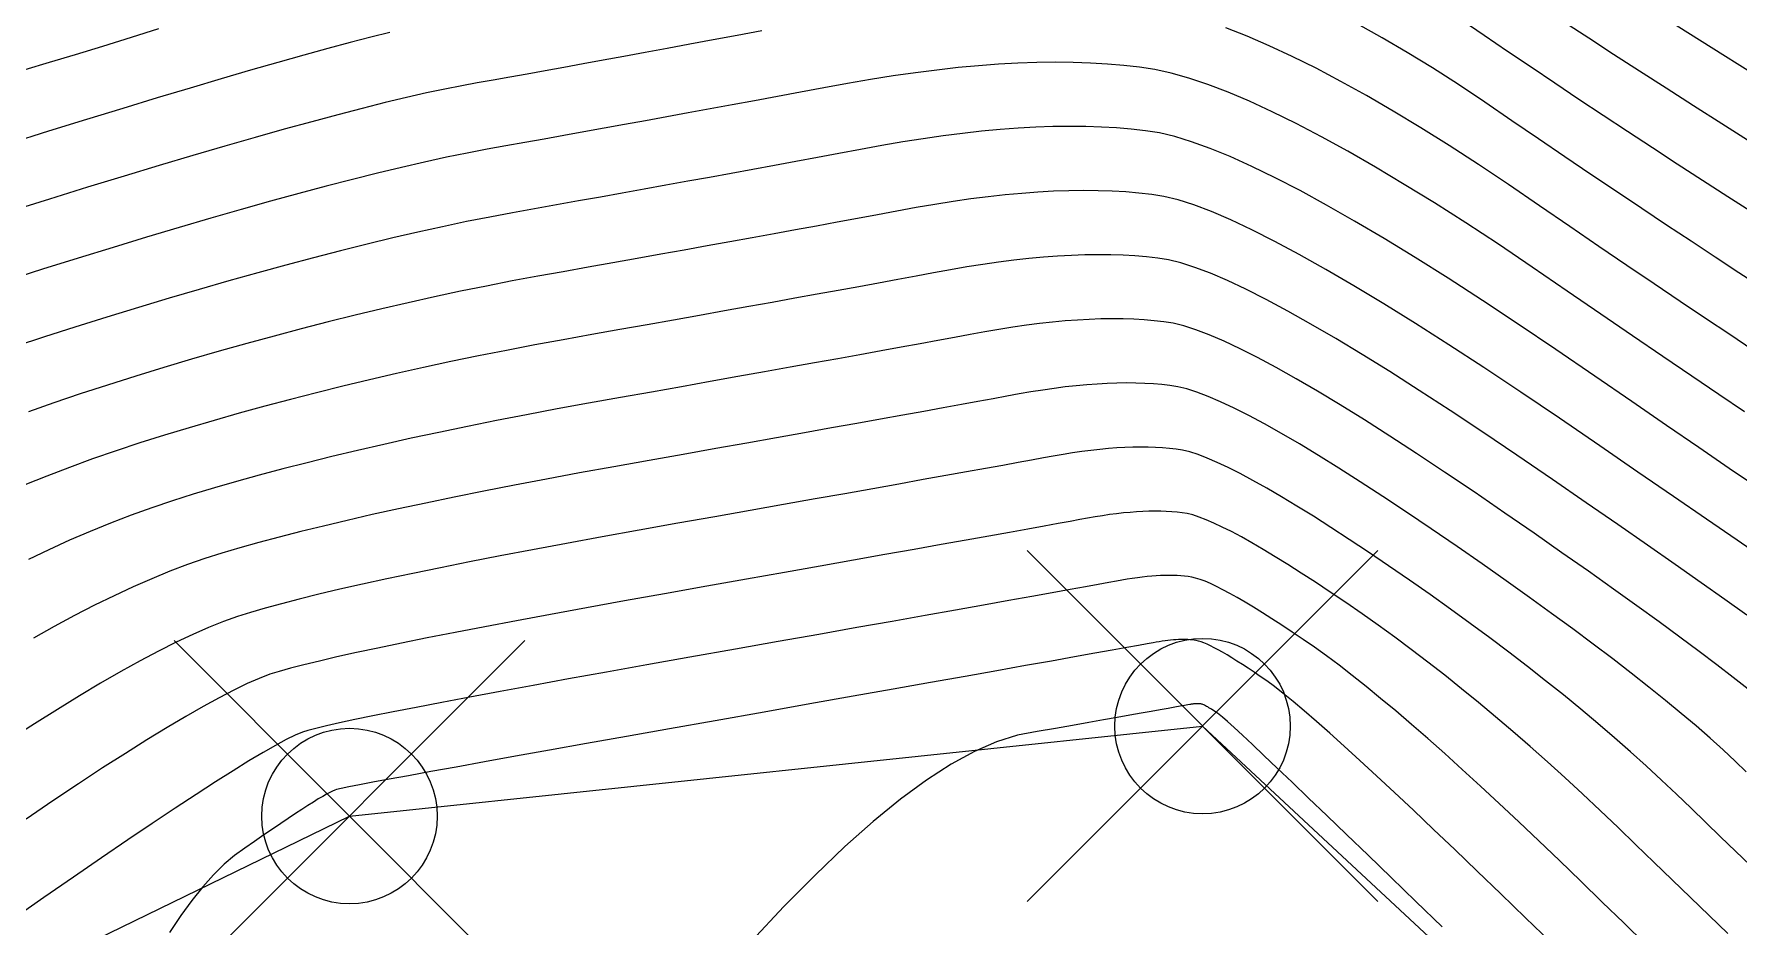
# Model space of a CAD drawing. Extents: x 83 to 1412852, y -76 to 4931706.
# Drawn here: x 1412627.31 to 1412635.09, y 4931581.3 to 4931585.36 of the extents above; entities that cross this region are included whole.
import ezdxf

# ---------------------------------------------------------------- set-up
doc = ezdxf.new("R2010")
doc.units = 0
doc.header["$MEASUREMENT"] = 0
doc.header["$PDMODE"] = 35
doc.header["$PDSIZE"] = 0.8
doc.layers.get('0').update_dxf_attribs({"color": 1, "linetype": 'CONTINUOUS'})
doc.layers.add('Ground topo-Rev01', color=1, linetype='CONTINUOUS')

msp = doc.modelspace()

# ---------------------------------------------------------------- linework, layer by layer
for points in [[(1412635.1922, 4931584.2075), (1412635.0856, 4931584.2767), (1412634.9774, 4931584.3475), (1412634.8675, 4931584.4199), (1412634.7559, 4931584.4937), (1412634.6426, 4931584.5691), (1412634.5276, 4931584.6461), (1412634.411, 4931584.7246), (1412634.2926, 4931584.8046), (1412634.1726, 4931584.8862), (1412634.0509, 4931584.9693), (1412633.9275, 4931585.0539), (1412633.8066, 4931585.134), (1412633.6883, 4931585.2096), (1412633.5725, 4931585.2807), (1412633.4592, 4931585.3472), (1412633.3485, 4931585.4093)], [(1412635.1528, 4931584.5472), (1412635.0358, 4931584.6222), (1412634.9198, 4931584.6969), (1412634.8049, 4931584.7714), (1412634.6911, 4931584.8455), (1412634.5783, 4931584.9195), (1412634.4667, 4931584.9931), (1412634.3562, 4931585.0665), (1412634.2467, 4931585.1397), (1412634.1383, 4931585.2126), (1412634.031, 4931585.2852), (1412633.9248, 4931585.3575), (1412633.8197, 4931585.4296)], [(1412635.1418, 4931584.8705), (1412635.0086, 4931584.9548), (1412634.8793, 4931585.037), (1412634.7539, 4931585.1171), (1412634.6324, 4931585.1952), (1412634.5146, 4931585.2712), (1412634.4008, 4931585.3452), (1412634.2908, 4931585.4171)], [(1412635.1673, 4931585.1718), (1412635.0125, 4931585.269), (1412634.8644, 4931585.3623), (1412634.7229, 4931585.4517)], [(1412628.9344, 4931585.3715), (1412628.848, 4931585.35), (1412628.7538, 4931585.3257), (1412628.6517, 4931585.2984), (1412628.5417, 4931585.2682), (1412628.4238, 4931585.235), (1412628.2981, 4931585.199), (1412628.1644, 4931585.16), (1412628.0229, 4931585.1181), (1412627.8735, 4931585.0732), (1412627.7163, 4931585.0254), (1412627.5512, 4931584.9747), (1412627.3782, 4931584.9211), (1412627.1973, 4931584.8645)], [(1412630.6306, 4931585.3784), (1412630.5182, 4931585.3575), (1412630.4088, 4931585.3372), (1412630.3024, 4931585.3176), (1412630.1991, 4931585.2985), (1412630.0988, 4931585.2801), (1412630.0015, 4931585.2622), (1412629.9072, 4931585.245), (1412629.816, 4931585.2284), (1412629.7277, 4931585.2123), (1412629.6425, 4931585.1969), (1412629.5603, 4931585.1821), (1412629.4812, 4931585.1678), (1412629.405, 4931585.1542), (1412629.3319, 4931585.1412), (1412629.2618, 4931585.1288), (1412629.1848, 4931585.1136), (1412629.1009, 4931585.0957), (1412629.0101, 4931585.075), (1412628.9125, 4931585.0516), (1412628.8079, 4931585.0254), (1412628.6964, 4931584.9965), (1412628.578, 4931584.9648), (1412628.4527, 4931584.9304), (1412628.3205, 4931584.8932), (1412628.1814, 4931584.8533), (1412628.0354, 4931584.8106), (1412627.8825, 4931584.7652), (1412627.7227, 4931584.717), (1412627.556, 4931584.666), (1412627.3824, 4931584.6124), (1412627.2019, 4931584.5559)], [(1412627.8786, 4931585.3873), (1412627.7537, 4931585.3486), (1412627.623, 4931585.3077), (1412627.4988, 4931585.2695), (1412627.3809, 4931585.2339), (1412627.2695, 4931585.2009)], [(1412635.1499, 4931583.9237), (1412635.0439, 4931583.9942), (1412634.9334, 4931584.068), (1412634.8185, 4931584.1452), (1412634.6991, 4931584.2257), (1412634.5752, 4931584.3095), (1412634.4469, 4931584.3967), (1412634.3142, 4931584.4872), (1412634.177, 4931584.581), (1412634.0353, 4931584.6782), (1412633.8977, 4931584.77), (1412633.7642, 4931584.8564), (1412633.6348, 4931584.9375), (1412633.5095, 4931585.0132), (1412633.3883, 4931585.0835), (1412633.2711, 4931585.1485), (1412633.1581, 4931585.2081), (1412633.0491, 4931585.2623), (1412632.9443, 4931585.3112), (1412632.8435, 4931585.3547), (1412632.7468, 4931585.3928)], [(1412635.1109, 4931583.6423), (1412634.9944, 4931583.7212), (1412634.8705, 4931583.8052), (1412634.7395, 4931583.8944), (1412634.6012, 4931583.9887), (1412634.4557, 4931584.0882), (1412634.303, 4931584.1928), (1412634.1431, 4931584.3025), (1412633.9888, 4931584.406), (1412633.8401, 4931584.5033), (1412633.6971, 4931584.5943), (1412633.5598, 4931584.6792), (1412633.4281, 4931584.7578), (1412633.3021, 4931584.8303), (1412633.1817, 4931584.8965), (1412633.0669, 4931584.9565), (1412632.9578, 4931585.0103), (1412632.8544, 4931585.0578), (1412632.7566, 4931585.0992), (1412632.6645, 4931585.1343), (1412632.578, 4931585.1633), (1412632.4972, 4931585.186), (1412632.422, 4931585.2025), (1412632.3524, 4931585.2128), (1412632.2805, 4931585.2211), (1412632.2062, 4931585.2276), (1412632.1294, 4931585.2322), (1412632.0503, 4931585.2349), (1412631.9687, 4931585.2357), (1412631.8848, 4931585.2345), (1412631.7984, 4931585.2315), (1412631.7096, 4931585.2266), (1412631.6184, 4931585.2198), (1412631.5249, 4931585.2111), (1412631.4289, 4931585.2004), (1412631.3305, 4931585.1879), (1412631.2297, 4931585.1735), (1412631.1265, 4931585.1572), (1412631.0209, 4931585.1389), (1412630.9129, 4931585.1188), (1412630.8063, 4931585.099), (1412630.7011, 4931585.0795), (1412630.5973, 4931585.0603), (1412630.495, 4931585.0414), (1412630.3941, 4931585.0229), (1412630.2946, 4931585.0046), (1412630.1965, 4931584.9867), (1412630.0998, 4931584.9691), (1412630.0046, 4931584.9518), (1412629.9107, 4931584.9348), (1412629.8183, 4931584.9181), (1412629.7273, 4931584.9017), (1412629.6377, 4931584.8857), (1412629.5495, 4931584.8699), (1412629.4628, 4931584.8545), (1412629.3774, 4931584.8394), (1412629.2872, 4931584.822), (1412629.1922, 4931584.8024), (1412629.0922, 4931584.7806), (1412628.9874, 4931584.7565), (1412628.8778, 4931584.7301), (1412628.7632, 4931584.7016), (1412628.6438, 4931584.6707), (1412628.5195, 4931584.6376), (1412628.3904, 4931584.6023), (1412628.2564, 4931584.5648), (1412628.1175, 4931584.5249), (1412627.9737, 4931584.4829), (1412627.8251, 4931584.4386), (1412627.6717, 4931584.392), (1412627.5133, 4931584.3432), (1412627.3501, 4931584.2922), (1412627.1953, 4931584.2431)], [(1412635.1702, 4931583.2972), (1412635.042, 4931583.3848), (1412634.9038, 4931583.4793), (1412634.7555, 4931583.5808), (1412634.5973, 4931583.6892), (1412634.4291, 4931583.8045), (1412634.2508, 4931583.9268), (1412634.0798, 4931584.042), (1412633.916, 4931584.1501), (1412633.7594, 4931584.2512), (1412633.6101, 4931584.3452), (1412633.4679, 4931584.4321), (1412633.333, 4931584.512), (1412633.2052, 4931584.5849), (1412633.0847, 4931584.6506), (1412632.9714, 4931584.7093), (1412632.8653, 4931584.761), (1412632.7664, 4931584.8056), (1412632.6748, 4931584.8431), (1412632.5903, 4931584.8736), (1412632.5131, 4931584.897), (1412632.443, 4931584.9133), (1412632.3802, 4931584.9226), (1412632.3152, 4931584.9302), (1412632.2481, 4931584.9361), (1412632.1788, 4931584.9402), (1412632.1073, 4931584.9426), (1412632.0336, 4931584.9433), (1412631.9577, 4931584.9423), (1412631.8797, 4931584.9396), (1412631.7995, 4931584.9351), (1412631.7171, 4931584.929), (1412631.6326, 4931584.9211), (1412631.5459, 4931584.9115), (1412631.457, 4931584.9002), (1412631.366, 4931584.8872), (1412631.2727, 4931584.8724), (1412631.1773, 4931584.8559), (1412631.0797, 4931584.8378), (1412630.982, 4931584.8196), (1412630.884, 4931584.8015), (1412630.7859, 4931584.7833), (1412630.6876, 4931584.7653), (1412630.5891, 4931584.7472), (1412630.4904, 4931584.7291), (1412630.3915, 4931584.7111), (1412630.2924, 4931584.6931), (1412630.1931, 4931584.6752), (1412630.0937, 4931584.6572), (1412629.9941, 4931584.6393), (1412629.8942, 4931584.6214), (1412629.7942, 4931584.6035), (1412629.694, 4931584.5856), (1412629.5936, 4931584.5678), (1412629.4931, 4931584.55), (1412629.3897, 4931584.5304), (1412629.2834, 4931584.5092), (1412629.1743, 4931584.4861), (1412629.0624, 4931584.4614), (1412628.9477, 4931584.4348), (1412628.8301, 4931584.4066), (1412628.7097, 4931584.3766), (1412628.5864, 4931584.3449), (1412628.4603, 4931584.3114), (1412628.3314, 4931584.2762), (1412628.1996, 4931584.2393), (1412628.065, 4931584.2006), (1412627.9276, 4931584.1602), (1412627.7873, 4931584.118), (1412627.6442, 4931584.0741), (1412627.4982, 4931584.0285), (1412627.3586, 4931583.9837), (1412627.2254, 4931583.9399)], [(1412635.2057, 4931582.9688), (1412635.0774, 4931583.0572), (1412634.938, 4931583.1531), (1412634.7873, 4931583.2568), (1412634.6254, 4931583.368), (1412634.4522, 4931583.4869), (1412634.2678, 4931583.6133), (1412634.0914, 4931583.7324), (1412633.9231, 4931583.8442), (1412633.7627, 4931583.9485), (1412633.6104, 4931584.0454), (1412633.4661, 4931584.135), (1412633.3298, 4931584.2171), (1412633.2015, 4931584.2919), (1412633.0813, 4931584.3593), (1412632.9691, 4931584.4193), (1412632.8649, 4931584.4719), (1412632.7687, 4931584.5172), (1412632.6805, 4931584.555), (1412632.6004, 4931584.5855), (1412632.5282, 4931584.6085), (1412632.4641, 4931584.6242), (1412632.408, 4931584.6325), (1412632.35, 4931584.6393), (1412632.29, 4931584.6445), (1412632.2281, 4931584.6482), (1412632.1642, 4931584.6504), (1412632.0984, 4931584.651), (1412632.0307, 4931584.6501), (1412631.961, 4931584.6477), (1412631.8894, 4931584.6437), (1412631.8158, 4931584.6382), (1412631.7404, 4931584.6311), (1412631.6629, 4931584.6226), (1412631.5835, 4931584.6125), (1412631.5022, 4931584.6008), (1412631.419, 4931584.5877), (1412631.3338, 4931584.573), (1412631.2466, 4931584.5567), (1412631.1577, 4931584.5402), (1412631.067, 4931584.5234), (1412630.9744, 4931584.5064), (1412630.8801, 4931584.4891), (1412630.784, 4931584.4715), (1412630.6862, 4931584.4537), (1412630.5865, 4931584.4356), (1412630.485, 4931584.4172), (1412630.3817, 4931584.3986), (1412630.2767, 4931584.3796), (1412630.1698, 4931584.3605), (1412630.0612, 4931584.341), (1412629.9507, 4931584.3213), (1412629.8385, 4931584.3013), (1412629.7245, 4931584.2811), (1412629.6087, 4931584.2606), (1412629.4921, 4931584.2389), (1412629.3746, 4931584.2159), (1412629.2564, 4931584.1917), (1412629.1374, 4931584.1662), (1412629.0176, 4931584.1396), (1412628.8969, 4931584.1116), (1412628.7755, 4931584.0825), (1412628.6532, 4931584.0521), (1412628.5302, 4931584.0205), (1412628.4064, 4931583.9877), (1412628.2817, 4931583.9536), (1412628.1562, 4931583.9183), (1412628.03, 4931583.8818), (1412627.9029, 4931583.844), (1412627.775, 4931583.805), (1412627.6464, 4931583.7647), (1412627.5219, 4931583.7244), (1412627.4018, 4931583.6839), (1412627.2859, 4931583.6432)], [(1412635.1224, 4931582.7155), (1412635.0223, 4931582.7866), (1412634.9134, 4931582.8634), (1412634.7955, 4931582.946), (1412634.6688, 4931583.0344), (1412634.5331, 4931583.1285), (1412634.3886, 4931583.2283), (1412634.2352, 4931583.3339), (1412634.0729, 4931583.4453), (1412633.9176, 4931583.5501), (1412633.7694, 4931583.6484), (1412633.6283, 4931583.7403), (1412633.4942, 4931583.8256), (1412633.3672, 4931583.9044), (1412633.2472, 4931583.9768), (1412633.1343, 4931584.0426), (1412633.0285, 4931584.1019), (1412632.9297, 4931584.1547), (1412632.8379, 4931584.201), (1412632.7533, 4931584.2409), (1412632.6757, 4931584.2742), (1412632.6051, 4931584.301), (1412632.5416, 4931584.3213), (1412632.4852, 4931584.3351), (1412632.4358, 4931584.3424), (1412632.3847, 4931584.3483), (1412632.3319, 4931584.353), (1412632.2774, 4931584.3562), (1412632.2212, 4931584.3581), (1412632.1633, 4931584.3587), (1412632.1037, 4931584.3579), (1412632.0423, 4931584.3557), (1412631.9793, 4931584.3522), (1412631.9145, 4931584.3474), (1412631.8481, 4931584.3412), (1412631.7799, 4931584.3336), (1412631.7101, 4931584.3247), (1412631.6385, 4931584.3145), (1412631.5652, 4931584.3029), (1412631.4902, 4931584.29), (1412631.4135, 4931584.2757), (1412631.3334, 4931584.2608), (1412631.2499, 4931584.2454), (1412631.163, 4931584.2294), (1412631.0727, 4931584.2129), (1412630.979, 4931584.1958), (1412630.8819, 4931584.1782), (1412630.7815, 4931584.16), (1412630.6776, 4931584.1413), (1412630.5703, 4931584.122), (1412630.4596, 4931584.1021), (1412630.3456, 4931584.0817), (1412630.2281, 4931584.0607), (1412630.1073, 4931584.0392), (1412629.983, 4931584.0171), (1412629.8553, 4931583.9944), (1412629.7243, 4931583.9712), (1412629.5945, 4931583.9473), (1412629.4659, 4931583.9226), (1412629.3385, 4931583.8972), (1412629.2124, 4931583.8711), (1412629.0875, 4931583.8443), (1412628.9638, 4931583.8167), (1412628.8413, 4931583.7884), (1412628.7201, 4931583.7594), (1412628.6001, 4931583.7296), (1412628.4813, 4931583.6991), (1412628.3638, 4931583.6679), (1412628.2475, 4931583.636), (1412628.1324, 4931583.6034), (1412628.0185, 4931583.57), (1412627.9059, 4931583.5359), (1412627.7945, 4931583.501), (1412627.6853, 4931583.465), (1412627.5782, 4931583.4278), (1412627.4733, 4931583.3894), (1412627.3706, 4931583.3499), (1412627.2701, 4931583.3091)], [(1412635.1284, 4931582.3781), (1412635.0603, 4931582.4318), (1412634.9855, 4931582.4893), (1412634.9042, 4931582.5507), (1412634.8164, 4931582.616), (1412634.722, 4931582.6851), (1412634.6211, 4931582.7581), (1412634.5136, 4931582.8349), (1412634.3995, 4931582.9156), (1412634.279, 4931583.0002), (1412634.1518, 4931583.0887), (1412634.0181, 4931583.181), (1412633.8779, 4931583.2772), (1412633.7438, 4931583.3678), (1412633.6157, 4931583.4527), (1412633.4938, 4931583.5321), (1412633.378, 4931583.6058), (1412633.2682, 4931583.6739), (1412633.1646, 4931583.7364), (1412633.067, 4931583.7933), (1412632.9756, 4931583.8445), (1412632.8903, 4931583.8901), (1412632.811, 4931583.9302), (1412632.7379, 4931583.9645), (1412632.6708, 4931583.9933), (1412632.6099, 4931584.0165), (1412632.555, 4931584.034), (1412632.5062, 4931584.046), (1412632.4636, 4931584.0523), (1412632.4194, 4931584.0574), (1412632.3738, 4931584.0614), (1412632.3267, 4931584.0642), (1412632.2782, 4931584.0658), (1412632.2282, 4931584.0663), (1412632.1766, 4931584.0656), (1412632.1237, 4931584.0638), (1412632.0692, 4931584.0608), (1412632.0133, 4931584.0566), (1412631.9558, 4931584.0512), (1412631.8969, 4931584.0447), (1412631.8366, 4931584.037), (1412631.7747, 4931584.0282), (1412631.7114, 4931584.0182), (1412631.6466, 4931584.007), (1412631.5804, 4931583.9946), (1412631.5091, 4931583.9814), (1412631.4328, 4931583.9674), (1412631.3516, 4931583.9525), (1412631.2653, 4931583.9368), (1412631.174, 4931583.9202), (1412631.0777, 4931583.9027), (1412630.9765, 4931583.8845), (1412630.8702, 4931583.8653), (1412630.7589, 4931583.8454), (1412630.6426, 4931583.8245), (1412630.5213, 4931583.8029), (1412630.3951, 4931583.7803), (1412630.2638, 4931583.757), (1412630.1275, 4931583.7328), (1412629.9862, 4931583.7077), (1412629.8399, 4931583.6818), (1412629.6969, 4931583.6557), (1412629.5571, 4931583.6293), (1412629.4206, 4931583.6028), (1412629.2874, 4931583.576), (1412629.1574, 4931583.549), (1412629.0306, 4931583.5217), (1412628.9072, 4931583.4943), (1412628.787, 4931583.4666), (1412628.67, 4931583.4387), (1412628.5563, 4931583.4106), (1412628.4459, 4931583.3823), (1412628.3387, 4931583.3537), (1412628.2348, 4931583.3249), (1412628.1342, 4931583.2959), (1412628.0368, 4931583.2667), (1412627.9426, 4931583.2373), (1412627.8486, 4931583.2056), (1412627.7546, 4931583.1718), (1412627.6608, 4931583.1356), (1412627.567, 4931583.0973), (1412627.4733, 4931583.0568), (1412627.3797, 4931583.014), (1412627.2861, 4931582.969)], [(1412635.1195, 4931582.0016), (1412635.0686, 4931582.0509), (1412635.0136, 4931582.1021), (1412634.9543, 4931582.1554), (1412634.8908, 4931582.2106), (1412634.8232, 4931582.2678), (1412634.7513, 4931582.327), (1412634.6752, 4931582.3881), (1412634.5949, 4931582.4513), (1412634.5104, 4931582.5164), (1412634.4217, 4931582.5836), (1412634.3288, 4931582.6527), (1412634.2316, 4931582.7238), (1412634.1303, 4931582.7969), (1412634.0248, 4931582.872), (1412633.9151, 4931582.949), (1412633.8011, 4931583.0281), (1412633.683, 4931583.1091), (1412633.57, 4931583.1855), (1412633.4621, 4931583.257), (1412633.3594, 4931583.3239), (1412633.2618, 4931583.386), (1412633.1693, 4931583.4434), (1412633.082, 4931583.496), (1412632.9998, 4931583.5439), (1412632.9228, 4931583.5871), (1412632.8508, 4931583.6255), (1412632.7841, 4931583.6593), (1412632.7224, 4931583.6882), (1412632.666, 4931583.7125), (1412632.6146, 4931583.732), (1412632.5684, 4931583.7468), (1412632.5273, 4931583.7568), (1412632.4914, 4931583.7622), (1412632.4542, 4931583.7665), (1412632.4158, 4931583.7698), (1412632.3761, 4931583.7722), (1412632.3352, 4931583.7736), (1412632.293, 4931583.774), (1412632.2496, 4931583.7734), (1412632.205, 4931583.7719), (1412632.1591, 4931583.7693), (1412632.112, 4931583.7658), (1412632.0636, 4931583.7613), (1412632.014, 4931583.7558), (1412631.9631, 4931583.7493), (1412631.911, 4931583.7418), (1412631.8577, 4931583.7334), (1412631.8031, 4931583.724), (1412631.7472, 4931583.7136), (1412631.6848, 4931583.702), (1412631.6158, 4931583.6894), (1412631.5401, 4931583.6755), (1412631.4578, 4931583.6606), (1412631.369, 4931583.6445), (1412631.2735, 4931583.6273), (1412631.1714, 4931583.6089), (1412631.0628, 4931583.5894), (1412630.9475, 4931583.5688), (1412630.8256, 4931583.547), (1412630.6971, 4931583.5241), (1412630.562, 4931583.5), (1412630.4203, 4931583.4748), (1412630.272, 4931583.4485), (1412630.1171, 4931583.421), (1412629.9555, 4931583.3924), (1412629.7993, 4931583.3641), (1412629.6484, 4931583.3361), (1412629.5027, 4931583.3083), (1412629.3623, 4931583.2808), (1412629.2273, 4931583.2537), (1412629.0975, 4931583.2268), (1412628.973, 4931583.2002), (1412628.8538, 4931583.1739), (1412628.7399, 4931583.1478), (1412628.6313, 4931583.1221), (1412628.528, 4931583.0966), (1412628.43, 4931583.0714), (1412628.3372, 4931583.0465), (1412628.2498, 4931583.0219), (1412628.1676, 4931582.9976), (1412628.0908, 4931582.9736), (1412628.0119, 4931582.9463), (1412627.9311, 4931582.9157), (1412627.8482, 4931582.8819), (1412627.7633, 4931582.8447), (1412627.6765, 4931582.8044), (1412627.5876, 4931582.7607), (1412627.4967, 4931582.7138), (1412627.4039, 4931582.6636), (1412627.309, 4931582.6102)], [(1412635.1383, 4931581.5741), (1412635.0699, 4931581.6401), (1412635.002, 4931581.7057), (1412634.9346, 4931581.7708), (1412634.8678, 4931581.8355), (1412634.8015, 4931581.8997), (1412634.7334, 4931581.9639), (1412634.6634, 4931582.0283), (1412634.5916, 4931582.0928), (1412634.5179, 4931582.1574), (1412634.4423, 4931582.2221), (1412634.3649, 4931582.287), (1412634.2855, 4931582.3519), (1412634.2044, 4931582.4169), (1412634.1214, 4931582.4821), (1412634.0365, 4931582.5473), (1412633.9497, 4931582.6127), (1412633.8611, 4931582.6781), (1412633.7706, 4931582.7437), (1412633.6783, 4931582.8094), (1412633.5841, 4931582.8752), (1412633.488, 4931582.9411), (1412633.3961, 4931583.0031), (1412633.3084, 4931583.0613), (1412633.2249, 4931583.1157), (1412633.1455, 4931583.1662), (1412633.0704, 4931583.2128), (1412632.9994, 4931583.2556), (1412632.9325, 4931583.2946), (1412632.8699, 4931583.3297), (1412632.8114, 4931583.361), (1412632.7571, 4931583.3884), (1412632.707, 4931583.4119), (1412632.6611, 4931583.4316), (1412632.6193, 4931583.4475), (1412632.5818, 4931583.4595), (1412632.5484, 4931583.4677), (1412632.5191, 4931583.472), (1412632.4889, 4931583.4756), (1412632.4577, 4931583.4783), (1412632.4254, 4931583.4802), (1412632.3921, 4931583.4813), (1412632.3579, 4931583.4817), (1412632.3226, 4931583.4812), (1412632.2863, 4931583.4799), (1412632.249, 4931583.4778), (1412632.2107, 4931583.475), (1412632.1713, 4931583.4713), (1412632.131, 4931583.4668), (1412632.0896, 4931583.4616), (1412632.0473, 4931583.4555), (1412632.0039, 4931583.4487), (1412631.9595, 4931583.441), (1412631.9141, 4931583.4325), (1412631.8605, 4931583.4227), (1412631.7987, 4931583.4113), (1412631.7287, 4931583.3986), (1412631.6504, 4931583.3844), (1412631.564, 4931583.3688), (1412631.4693, 4931583.3518), (1412631.3664, 4931583.3333), (1412631.2554, 4931583.3135), (1412631.1361, 4931583.2922), (1412631.0086, 4931583.2694), (1412630.8729, 4931583.2453), (1412630.7289, 4931583.2197), (1412630.5768, 4931583.1926), (1412630.4165, 4931583.1642), (1412630.2479, 4931583.1343), (1412630.0711, 4931583.103), (1412629.9017, 4931583.0725), (1412629.7396, 4931583.0428), (1412629.5848, 4931583.0139), (1412629.4373, 4931582.9857), (1412629.2972, 4931582.9584), (1412629.1644, 4931582.9318), (1412629.0389, 4931582.9061), (1412628.9207, 4931582.8811), (1412628.8098, 4931582.8569), (1412628.7063, 4931582.8335), (1412628.6101, 4931582.8109), (1412628.5212, 4931582.7891), (1412628.4397, 4931582.7681), (1412628.3654, 4931582.7479), (1412628.2985, 4931582.7285), (1412628.2389, 4931582.7098), (1412628.1752, 4931582.6869), (1412628.1075, 4931582.6596), (1412628.0356, 4931582.6281), (1412627.9597, 4931582.5922), (1412627.8796, 4931582.552), (1412627.7955, 4931582.5075), (1412627.7073, 4931582.4587), (1412627.615, 4931582.4055), (1412627.5186, 4931582.3481), (1412627.4181, 4931582.2863), (1412627.3136, 4931582.2203), (1412627.2049, 4931582.1499)], [(1412635.0346, 4931581.2651), (1412634.9496, 4931581.3471), (1412634.8652, 4931581.4285), (1412634.7815, 4931581.5094), (1412634.6985, 4931581.5896), (1412634.6161, 4931581.6693), (1412634.5345, 4931581.7484), (1412634.4533, 4931581.8257), (1412634.3726, 4931581.9013), (1412634.2923, 4931581.9751), (1412634.2126, 4931582.0471), (1412634.1333, 4931582.1173), (1412634.0545, 4931582.1858), (1412633.9762, 4931582.2525), (1412633.8984, 4931582.3174), (1412633.821, 4931582.3806), (1412633.7442, 4931582.442), (1412633.6678, 4931582.5016), (1412633.5919, 4931582.5594), (1412633.5165, 4931582.6155), (1412633.4415, 4931582.6698), (1412633.3671, 4931582.7223), (1412633.2931, 4931582.773), (1412633.2223, 4931582.8208), (1412633.1548, 4931582.8656), (1412633.0904, 4931582.9075), (1412633.0293, 4931582.9464), (1412632.9714, 4931582.9823), (1412632.9168, 4931583.0153), (1412632.8653, 4931583.0453), (1412632.817, 4931583.0723), (1412632.772, 4931583.0964), (1412632.7302, 4931583.1175), (1412632.6916, 4931583.1356), (1412632.6563, 4931583.1508), (1412632.6241, 4931583.163), (1412632.5952, 4931583.1723), (1412632.5694, 4931583.1786), (1412632.5469, 4931583.1819), (1412632.5236, 4931583.1846), (1412632.4996, 4931583.1867), (1412632.4747, 4931583.1882), (1412632.4491, 4931583.1891), (1412632.4227, 4931583.1893), (1412632.3956, 4931583.189), (1412632.3676, 4931583.188), (1412632.3389, 4931583.1864), (1412632.3094, 4931583.1842), (1412632.2791, 4931583.1814), (1412632.248, 4931583.1779), (1412632.2161, 4931583.1739), (1412632.1835, 4931583.1692), (1412632.1501, 4931583.1639), (1412632.1159, 4931583.158), (1412632.081, 4931583.1515), (1412632.0362, 4931583.1433), (1412631.9816, 4931583.1333), (1412631.9172, 4931583.1216), (1412631.843, 4931583.1083), (1412631.759, 4931583.0932), (1412631.6651, 4931583.0763), (1412631.5614, 4931583.0578), (1412631.448, 4931583.0375), (1412631.3247, 4931583.0156), (1412631.1915, 4931582.9919), (1412631.0486, 4931582.9664), (1412630.8959, 4931582.9393), (1412630.7333, 4931582.9105), (1412630.5609, 4931582.8799), (1412630.3788, 4931582.8476), (1412630.1868, 4931582.8136), (1412630.0041, 4931582.7809), (1412629.8308, 4931582.7495), (1412629.6669, 4931582.7194), (1412629.5123, 4931582.6906), (1412629.3671, 4931582.6631), (1412629.2312, 4931582.6369), (1412629.1047, 4931582.612), (1412628.9875, 4931582.5883), (1412628.8797, 4931582.566), (1412628.7813, 4931582.545), (1412628.6922, 4931582.5253), (1412628.6125, 4931582.5068), (1412628.5421, 4931582.4897), (1412628.481, 4931582.4739), (1412628.4294, 4931582.4594), (1412628.3871, 4931582.4461), (1412628.3386, 4931582.4275), (1412628.2839, 4931582.4036), (1412628.223, 4931582.3743), (1412628.156, 4931582.3396), (1412628.0828, 4931582.2996), (1412628.0035, 4931582.2542), (1412627.9179, 4931582.2035), (1412627.8262, 4931582.1474), (1412627.7283, 4931582.086), (1412627.6242, 4931582.0192), (1412627.5139, 4931581.947), (1412627.3975, 4931581.8695), (1412627.2749, 4931581.7867)], [(1412634.6605, 4931581.2169), (1412634.561, 4931581.313), (1412634.4624, 4931581.4084), (1412634.3645, 4931581.5031), (1412634.2674, 4931581.5972), (1412634.1731, 4931581.6875), (1412634.0817, 4931581.7743), (1412633.9931, 4931581.8573), (1412633.9073, 4931581.9368), (1412633.8243, 4931582.0125), (1412633.7442, 4931582.0846), (1412633.6669, 4931582.1531), (1412633.5924, 4931582.2179), (1412633.5207, 4931582.2791), (1412633.4519, 4931582.3366), (1412633.3859, 4931582.3904), (1412633.3227, 4931582.4406), (1412633.2623, 4931582.4872), (1412633.2047, 4931582.5301), (1412633.15, 4931582.5694), (1412633.0981, 4931582.605), (1412633.0485, 4931582.6385), (1412633.0011, 4931582.6699), (1412632.956, 4931582.6993), (1412632.9131, 4931582.7266), (1412632.8725, 4931582.7518), (1412632.8341, 4931582.7749), (1412632.798, 4931582.7959), (1412632.7642, 4931582.8149), (1412632.7326, 4931582.8318), (1412632.7033, 4931582.8466), (1412632.6762, 4931582.8593), (1412632.6514, 4931582.87), (1412632.6288, 4931582.8785), (1412632.6085, 4931582.885), (1412632.5905, 4931582.8895), (1412632.5747, 4931582.8918), (1412632.5584, 4931582.8937), (1412632.5415, 4931582.8952), (1412632.5241, 4931582.8962), (1412632.5061, 4931582.8968), (1412632.4876, 4931582.897), (1412632.4685, 4931582.8967), (1412632.4489, 4931582.896), (1412632.4288, 4931582.8949), (1412632.4081, 4931582.8934), (1412632.3868, 4931582.8914), (1412632.365, 4931582.889), (1412632.3427, 4931582.8861), (1412632.3198, 4931582.8829), (1412632.2964, 4931582.8792), (1412632.2724, 4931582.875), (1412632.2479, 4931582.8705), (1412632.2119, 4931582.8639), (1412632.1645, 4931582.8553), (1412632.1058, 4931582.8447), (1412632.0356, 4931582.8321), (1412631.9539, 4931582.8175), (1412631.8609, 4931582.8009), (1412631.7564, 4931582.7822), (1412631.6405, 4931582.7616), (1412631.5132, 4931582.739), (1412631.3745, 4931582.7143), (1412631.2244, 4931582.6876), (1412631.0628, 4931582.659), (1412630.8898, 4931582.6283), (1412630.7054, 4931582.5956), (1412630.5096, 4931582.5609), (1412630.3024, 4931582.5242), (1412630.1065, 4931582.4893), (1412629.9221, 4931582.4562), (1412629.749, 4931582.4249), (1412629.5873, 4931582.3955), (1412629.437, 4931582.3678), (1412629.2981, 4931582.3419), (1412629.1705, 4931582.3178), (1412629.0544, 4931582.2956), (1412628.9496, 4931582.2751), (1412628.8563, 4931582.2565), (1412628.7743, 4931582.2396), (1412628.7037, 4931582.2246), (1412628.6445, 4931582.2113), (1412628.5967, 4931582.1999), (1412628.5602, 4931582.1902), (1412628.5352, 4931582.1824), (1412628.5023, 4931582.1684), (1412628.4614, 4931582.1483), (1412628.4127, 4931582.1221), (1412628.3561, 4931582.0897), (1412628.2917, 4931582.0512), (1412628.2193, 4931582.0065), (1412628.139, 4931581.9557), (1412628.0509, 4931581.8988), (1412627.9548, 4931581.8358), (1412627.8509, 4931581.7666), (1412627.7391, 4931581.6912), (1412627.6194, 4931581.6097), (1412627.4918, 4931581.5221), (1412627.3563, 4931581.4284), (1412627.213, 4931581.3285)], [(1412634.2262, 4931581.2272), (1412634.1128, 4931581.337), (1412634.0003, 4931581.4459), (1412633.893, 4931581.5493), (1412633.7908, 4931581.6472), (1412633.6938, 4931581.7396), (1412633.602, 4931581.8264), (1412633.5153, 4931581.9077), (1412633.4339, 4931581.9835), (1412633.3575, 4931582.0537), (1412633.2864, 4931582.1184), (1412633.2204, 4931582.1776), (1412633.1596, 4931582.2312), (1412633.1039, 4931582.2793), (1412633.0534, 4931582.3219), (1412633.0081, 4931582.3589), (1412632.968, 4931582.3905), (1412632.933, 4931582.4164), (1412632.9032, 4931582.4369), (1412632.8747, 4931582.4561), (1412632.8474, 4931582.4742), (1412632.8215, 4931582.4911), (1412632.7969, 4931582.5067), (1412632.7736, 4931582.5212), (1412632.7515, 4931582.5345), (1412632.7308, 4931582.5466), (1412632.7113, 4931582.5575), (1412632.6932, 4931582.5672), (1412632.6764, 4931582.5757), (1412632.6608, 4931582.583), (1412632.6465, 4931582.5891), (1412632.6336, 4931582.5941), (1412632.6219, 4931582.5978), (1412632.6116, 4931582.6003), (1412632.6025, 4931582.6017), (1412632.5931, 4931582.6028), (1412632.5834, 4931582.6036), (1412632.5734, 4931582.6042), (1412632.5631, 4931582.6046), (1412632.5524, 4931582.6047), (1412632.5415, 4931582.6045), (1412632.5302, 4931582.6041), (1412632.5186, 4931582.6035), (1412632.5068, 4931582.6026), (1412632.4945, 4931582.6014), (1412632.482, 4931582.6001), (1412632.4692, 4931582.5984), (1412632.456, 4931582.5965), (1412632.4426, 4931582.5944), (1412632.4288, 4931582.592), (1412632.4147, 4931582.5894), (1412632.3876, 4931582.5845), (1412632.3475, 4931582.5773), (1412632.2943, 4931582.5677), (1412632.2281, 4931582.5559), (1412632.1489, 4931582.5418), (1412632.0567, 4931582.5254), (1412631.9514, 4931582.5067), (1412631.8331, 4931582.4857), (1412631.7018, 4931582.4624), (1412631.5575, 4931582.4367), (1412631.4001, 4931582.4088), (1412631.2298, 4931582.3786), (1412631.0464, 4931582.3461), (1412630.8499, 4931582.3113), (1412630.6405, 4931582.2742), (1412630.418, 4931582.2348), (1412630.2089, 4931582.1977), (1412630.0133, 4931582.163), (1412629.8311, 4931582.1305), (1412629.6623, 4931582.1003), (1412629.5069, 4931582.0725), (1412629.3649, 4931582.047), (1412629.2364, 4931582.0237), (1412629.1213, 4931582.0028), (1412629.0195, 4931581.9842), (1412628.9313, 4931581.9679), (1412628.8564, 4931581.9539), (1412628.7949, 4931581.9423), (1412628.7469, 4931581.9329), (1412628.7123, 4931581.9258), (1412628.6911, 4931581.9211), (1412628.6833, 4931581.9187), (1412628.6731, 4931581.9143), (1412628.6604, 4931581.9081), (1412628.6453, 4931581.9), (1412628.6278, 4931581.8899), (1412628.6078, 4931581.878), (1412628.5853, 4931581.8641), (1412628.5604, 4931581.8483), (1412628.533, 4931581.8307), (1412628.5032, 4931581.8111), (1412628.471, 4931581.7896), (1412628.4363, 4931581.7662), (1412628.3991, 4931581.741), (1412628.3595, 4931581.7138), (1412628.3175, 4931581.6847), (1412628.273, 4931581.6537), (1412628.2261, 4931581.6208), (1412628.1784, 4931581.5805), (1412628.1301, 4931581.533), (1412628.081, 4931581.4781), (1412628.0313, 4931581.416), (1412627.9808, 4931581.3464), (1412627.9297, 4931581.2696)], [(1412633.7332, 4931581.2947), (1412633.6128, 4931581.4111), (1412633.4999, 4931581.5202), (1412633.3946, 4931581.6218), (1412633.2967, 4931581.7161), (1412633.2064, 4931581.8029), (1412633.1235, 4931581.8823), (1412633.0482, 4931581.9543), (1412632.9804, 4931582.0189), (1412632.9201, 4931582.0761), (1412632.8673, 4931582.1258), (1412632.822, 4931582.1682), (1412632.7842, 4931582.2031), (1412632.754, 4931582.2307), (1412632.7312, 4931582.2508), (1412632.716, 4931582.2635), (1412632.7082, 4931582.2688), (1412632.7008, 4931582.2738), (1412632.6938, 4931582.2785), (1412632.6871, 4931582.2829), (1412632.6807, 4931582.2869), (1412632.6746, 4931582.2907), (1412632.6689, 4931582.2941), (1412632.6635, 4931582.2973), (1412632.6585, 4931582.3001), (1412632.6538, 4931582.3026), (1412632.6494, 4931582.3048), (1412632.6454, 4931582.3067), (1412632.6417, 4931582.3083), (1412632.6383, 4931582.3096), (1412632.6353, 4931582.3105), (1412632.6326, 4931582.3112), (1412632.6303, 4931582.3115), (1412632.6278, 4931582.3118), (1412632.6253, 4931582.312), (1412632.6227, 4931582.3122), (1412632.6201, 4931582.3123), (1412632.6173, 4931582.3123), (1412632.6145, 4931582.3123), (1412632.6115, 4931582.3122), (1412632.6085, 4931582.312), (1412632.6055, 4931582.3118), (1412632.6023, 4931582.3115), (1412632.599, 4931582.3111), (1412632.5957, 4931582.3107), (1412632.5923, 4931582.3102), (1412632.5888, 4931582.3097), (1412632.5852, 4931582.309), (1412632.5816, 4931582.3084), (1412632.5726, 4931582.3067), (1412632.5583, 4931582.3042), (1412632.5386, 4931582.3007), (1412632.5135, 4931582.2962), (1412632.4831, 4931582.2908), (1412632.4474, 4931582.2844), (1412632.4063, 4931582.2772), (1412632.3599, 4931582.2689), (1412632.3082, 4931582.2597), (1412632.251, 4931582.2496), (1412632.1886, 4931582.2385), (1412632.1208, 4931582.2265), (1412632.0476, 4931582.2136), (1412631.9691, 4931582.1997), (1412631.8853, 4931582.1848), (1412631.7961, 4931582.169), (1412631.7011, 4931582.139), (1412631.6003, 4931582.0948), (1412631.4936, 4931582.0364), (1412631.3811, 4931581.9638), (1412631.2628, 4931581.877), (1412631.1386, 4931581.776), (1412631.0087, 4931581.6607), (1412630.8728, 4931581.5313), (1412630.7312, 4931581.3877), (1412630.5838, 4931581.2298)], [(1412625.83, 4931580.38), (1412628.75, 4931581.8), (1412632.64, 4931582.21), (1412634.8, 4931580.2), (1412637.58, 4931576.34), (1412641.3, 4931568.83), (1412646.46, 4931561.43), (1412653.58, 4931556.32), (1412661.21, 4931552.91), (1412664.41, 4931553.01), (1412671.43, 4931552.25), (1412680.76, 4931551.75), (1412690.96, 4931557.29), (1412699.75, 4931563.42), (1412708.32, 4931567.05)]]:
    msp.add_lwpolyline(points)
at = {"layer": 'Ground topo-Rev01', "color": 7}
for p in [(1412632.64, 4931582.21, 68.47), (1412628.75, 4931581.8, 68.29)]:
    msp.add_point(p, dxfattribs=at)

doc.saveas('drawing.dxf')
